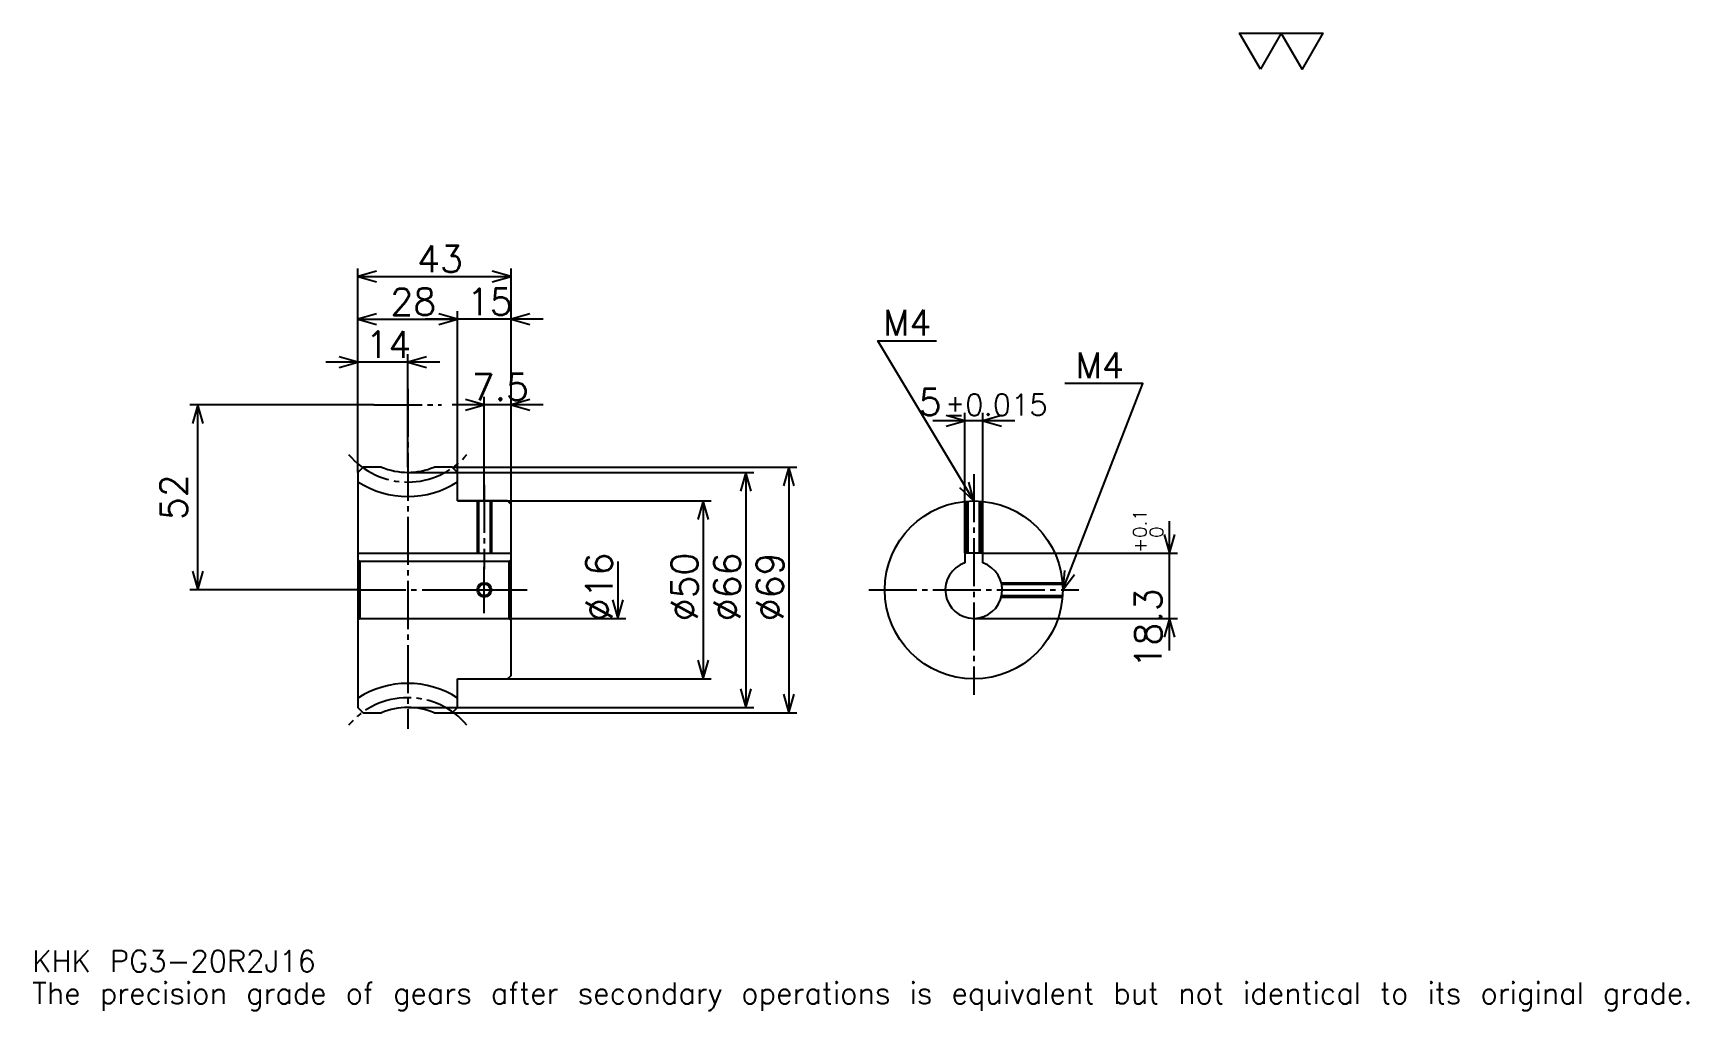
# Model space of a CAD drawing. Extents: x 15 to 480, y 6 to 280.
import ezdxf

# ---------------------------------------------------------------- set-up
doc = ezdxf.new("R2010")
doc.units = 0
doc.linetypes.add('DASHDOT', pattern=[18, 13.5, -1.5, 1.5, -1.5])
doc.layers.get('0').update_dxf_attribs({"linetype": 'CONTINUOUS'})
doc.layers.add('DASHDOT', color=6, linetype='DASHDOT')
doc.styles.add('KANJI', font='TXT', dxfattribs={"bigfont": 'BIGFONT'})

msp = doc.modelspace()

# ---------------------------------------------------------------- linework, layer by layer
at = {"color": 5}
for p, q in [((106.5, 158.25), (106.5, 214)), ((149.5, 158.25), (149.5, 214)), ((106.5, 211.75), (149.5, 211.75)), ((134.5, 158.25), (134.5, 202)), ((106.5, 199.75), (134.5, 199.75)), ((158.5, 199.75), (125.5, 199.75)), ((129.5, 187.75), (97.5, 187.75)), ((120.5, 158.25), (120.5, 190)), ((142, 158.25), (142, 178)), ((111, 175.75), (59.25, 175.75)), ((61.5, 123.75), (61.5, 175.75)), ((158.5, 175.75), (133, 175.75)), ((277, 134.050003), (277, 173.5)), ((282, 134.050003), (282, 173.5)), ((291, 171.25), (268, 171.25)), ((106.5, 156.75), (106.5, 158.25)), ((133, 158.25), (149.5, 158.25)), ((134.5, 156.75), (134.5, 158.25)), ((142, 148.75), (142, 158.25)), ((142, 148.75), (142, 158.25)), ((149.5, 158.25), (229.75, 158.25)), ((149.5, 147.75), (149.5, 158.25)), ((227.5, 158.25), (227.5, 89.25)), ((120.5, 156.75), (149.5, 156.75)), ((149.5, 156.75), (217.75, 156.75)), ((215.5, 156.75), (215.5, 90.75)), ((134.5, 148.75), (149.5, 148.75)), ((149.5, 148.75), (205.75, 148.75)), ((203.5, 148.75), (203.5, 98.75)), ((334.5, 106.75), (334.5, 143.050003)), ((179.5, 131.75), (179.5, 115.75)), ((282, 134.050003), (336.75, 134.050003)), ((106.5, 123.75), (59.25, 123.75)), ((149.5, 115.75), (181.75, 115.75)), ((279.5, 115.75), (336.75, 115.75)), ((134.5, 98.75), (149.5, 98.75)), ((149.5, 98.75), (205.75, 98.75)), ((120.5, 90.75), (149.5, 90.75)), ((133, 89.25), (149.5, 89.25)), ((149.5, 90.75), (217.75, 90.75)), ((149.5, 89.25), (229.75, 89.25))]:
    msp.add_line(p, q, dxfattribs=at)
at = {"color": 4}
for p, q in [((106.5, 134.050003), (149.5, 134.050003)), ((149.5, 132.25), (149, 131.75)), ((106.5, 115.25), (107, 115.75)), ((149.5, 115.25), (149, 115.75))]:
    msp.add_line(p, q, dxfattribs=at)
at = {"color": 7}
msp.add_lwpolyline([(360, 270), (354.149994, 280.140015), (377.549988, 280.140015), (371.700012, 270), (365.850006, 280.140015), (360, 270)], dxfattribs=at)
at = {"color": 5}
for points in [[(111.75, 213.25), (106.5, 211.75), (111.75, 210.25)], [(144.25, 210.25), (149.5, 211.75), (144.25, 213.25)], [(111.75, 201.25), (106.5, 199.75), (111.75, 198.25)], [(129.25, 198.25), (134.5, 199.75), (129.25, 201.25)], [(129.25, 198.25), (134.5, 199.75), (129.25, 201.25)], [(154.75, 201.25), (149.5, 199.75), (154.75, 198.25)], [(279.5, 148.75), (252.5, 193.75), (269, 193.75)], [(101.25, 186.25), (106.5, 187.75), (101.25, 189.25)], [(125.75, 189.25), (120.5, 187.75), (125.75, 186.25)], [(304.5, 123.75), (327, 181.75), (305.100006, 181.75)], [(136.75, 174.25), (142, 175.75), (136.75, 177.25)], [(154.75, 177.25), (149.5, 175.75), (154.75, 174.25)], [(63, 170.5), (61.5, 175.75), (60, 170.5)], [(271.75, 169.75), (277, 171.25), (271.75, 172.75)], [(287.25, 172.75), (282, 171.25), (287.25, 169.75)], [(229, 153), (227.5, 158.25), (226, 153)], [(217, 151.5), (215.5, 156.75), (214, 151.5)], [(275.512665, 152.480103), (279.5, 148.75), (278.085144, 154.02359)], [(205, 143.5), (203.5, 148.75), (202, 143.5)], [(333, 139.300003), (334.5, 134.050003), (336, 139.300003)], [(60, 129), (61.5, 123.75), (63, 129)], [(305.000305, 129.187119), (304.5, 123.75), (307.797241, 128.102097)], [(178, 121), (179.5, 115.75), (181, 121)], [(336, 110.5), (334.5, 115.75), (333, 110.5)], [(202, 104), (203.5, 98.75), (205, 104)], [(214, 96), (215.5, 90.75), (217, 96)], [(226, 94.5), (227.5, 89.25), (229, 94.5)]]:
    msp.add_lwpolyline(points, dxfattribs=at)
at = {"color": 4}
for points in [[(113.100677, 158.25), (108, 158.25), (106.5, 156.75), (106.5, 115.25)], [(134.5, 148.75), (134.5, 156.75), (133, 158.25), (127.899323, 158.25)], [(134.5, 98.75), (148.5, 98.75), (149.5, 99.75), (149.5, 147.75), (148.5, 148.75), (134.5, 148.75)], [(140, 148.75), (140, 134.050003)], [(140.380005, 148.75), (140.380005, 134.050003)], [(143.619995, 148.75), (143.619995, 134.050003)], [(144, 148.75), (144, 134.050003)], [(277.5, 134.050003), (277.5, 148.669876)], [(277.880005, 134.050003), (277.880005, 148.697449)], [(281.119995, 134.050003), (281.119995, 148.697449)], [(281.5, 134.050003), (281.5, 148.669876)], [(106.5, 132.25), (107, 131.75), (107, 115.75), (149, 115.75), (149, 131.75), (107, 131.75)], [(282, 131.349335), (282, 134.050003), (277, 134.050003), (277, 131.349335)], [(287.245972, 125.75), (304.419861, 125.75)], [(287.245972, 121.75), (304.419861, 121.75)], [(287.334259, 125.370003), (304.447449, 125.370003)], [(287.334259, 122.129997), (304.447449, 122.129997)], [(106.5, 115.25), (106.5, 90.75), (108, 89.25), (113.100677, 89.25)], [(127.899323, 89.25), (133, 89.25), (134.5, 90.75), (134.5, 98.75)]]:
    msp.add_lwpolyline(points, dxfattribs=at)
for centre, radius in [((279.5, 123.75), 25), ((142, 123.75), 1.62)]:
    msp.add_circle(centre, radius, dxfattribs=at)
at = {"color": 7}
msp.add_circle((142, 123.75), 2, dxfattribs=at)
at = {"color": 4}
for centre, radius, start, end in [((120.5, 175.75), 19, 247.08045793, 292.91954207), ((120.5, 175.75), 25.75, 237.06485901, 302.93514099), ((279.5, 123.75), 8, 108.20995733, 71.79004267), ((120.5, 71.75), 25.75, 57.06485901, 122.93514099), ((120.5, 71.75), 19, 67.08045793, 112.91954207)]:
    msp.add_arc(centre, radius, start, end, dxfattribs=at)
at = {"layer": 'DASHDOT', "color": 7}
for p, q in [((120.5, 180.25), (120.5, 84.75)), ((111, 175.75), (130, 175.75)), ((279.5, 156.25), (279.5, 94.25)), ((106.5, 123.75), (154, 123.75)), ((250, 123.75), (309, 123.75))]:
    msp.add_line(p, q, dxfattribs=at)
for points in [[(142, 153.25), (142, 129.550003)], [(142, 117.25), (142, 130.25)], [(135.5, 123.75), (148.5, 123.75)]]:
    msp.add_lwpolyline(points, dxfattribs=at)
for centre, start, end in [((120.5, 175.75), 220.00000249, 319.99999751), ((120.5, 71.75), 40.00000249, 139.99999751)]:
    msp.add_arc(centre, 21.715, start, end, dxfattribs=at)

# ---------------------------------------------------------------- texts
at = {"color": 7, "style": 'KANJI'}
for s, height, p in [('43', 7.5, (123.125, 212.949997)), ('28', 7.5, (115.625, 200.949997)), ('15', 7.5, (137.125, 200.949997)), ('M4', 7.2, (254, 195.25)), ('14', 7.5, (108.625, 188.949997)), ('M4', 7.2, (308.100006, 183.25)), ('7.5', 7.5, (138.4375, 176.949997)), ('5', 7.5, (264.018494, 172.75)), ('%%p0.015', 6, (271.442596, 172.75)), ('KHK PG3-20R2J16', 6, (15, 16.5)), ('The precision grade of gears after secondary operations is equivalent but not identical to its original grade.', 6, (15, 7.5))]:
    msp.add_text(s, height=height, dxfattribs=at).set_placement(p)
for s, height, p in [('52', 7.5, (58.5, 143.375)), ('0.1', 3.75, (328.049988, 138.347778)), ('0', 3.75, (332.700012, 138.347778)), ('+', 3.75, (328.049988, 134.147781)), ('%%c16', 7.5, (178, 114.9375)), ('%%c50', 7.5, (202, 114.9375)), ('%%c66', 7.5, (214, 114.9375)), ('%%c69', 7.5, (226, 114.9375)), ('18.3', 7.5, (332.25, 101.684814))]:
    msp.add_text(s, height=height, rotation=90, dxfattribs=at).set_placement(p)

doc.saveas('drawing.dxf')
